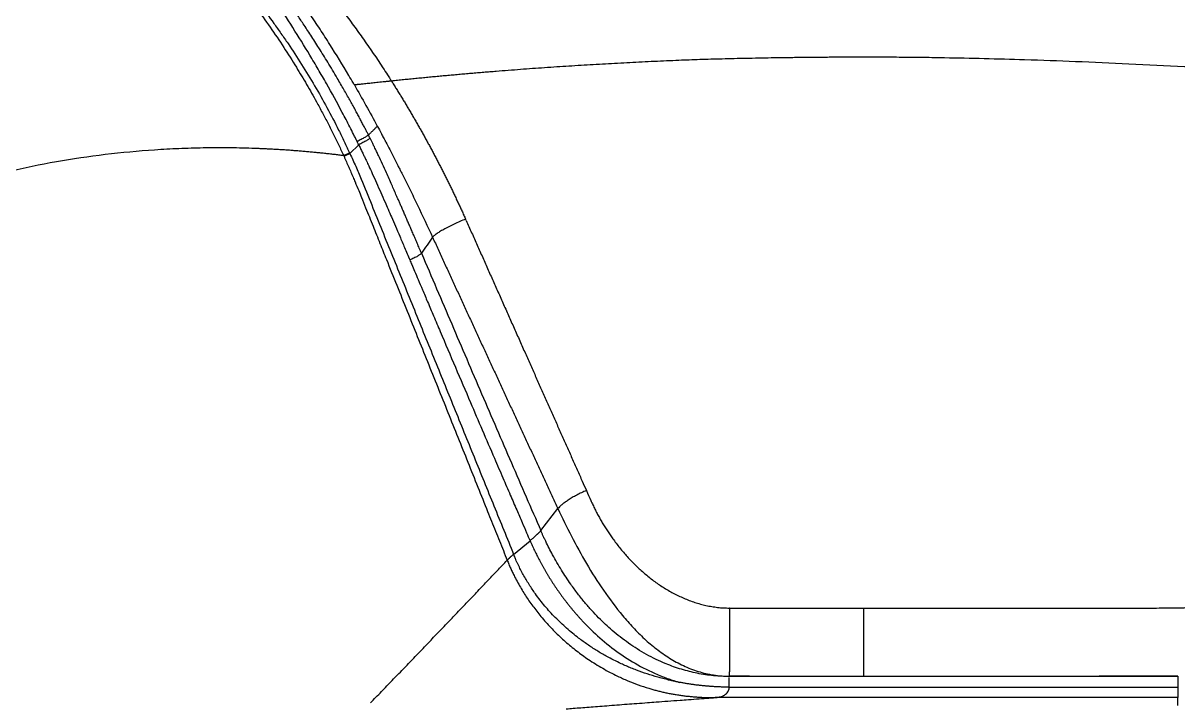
# Model space of a CAD drawing. Header units: inches. Extents: x -1 to 81, y -22 to 129.
# Drawn here: x 27.15 to 45.27, y 55.61 to 66.27 of the extents above; entities that cross this region are included whole.
import ezdxf

# ---------------------------------------------------------------- set-up
doc = ezdxf.new("R2010")
doc.units = ezdxf.units.IN
doc.header["$MEASUREMENT"] = 0
doc.layers.add('1', color=4, linetype='Continuous')

# ---------------------------------------------------------------- blocks, each defined once
blk = doc.blocks.new('2026 PACE')
at = {"layer": '1', "color": 3, "linetype": 'Continuous', "lineweight": 25}
for p, q in [((32.774, 64.227), (32.912, 64.366)), ((35.771, 58.313), (36.039, 58.658)), ((35.343, 57.94), (35.601, 58.154)), ((40.842, 57.094), (40.839, 57.094)), ((38.728, 56.023), (38.615, 56.029)), ((38.728, 56.028), (38.73, 56.028)), ((38.728, 56.028), (38.728, 56.023)), ((38.728, 56.023), (38.728, 56.019)), ((40.839, 56.024), (40.842, 56.024)), ((45.768, 55.693), (40.839, 55.693)), ((45.768, 55.571), (45.768, 55.693))]:
    blk.add_line(p, q, dxfattribs=at)
at = {"layer": '1', "color": 3, "linetype": 'Continuous', "lineweight": 25, "flags": 128}
for points in [[(34.599, 63.178), (34.594, 63.189), (34.59, 63.199)], [(38.73, 57.098), (38.729, 57.098), (38.728, 57.098)], [(40.839, 55.693), (39.528, 55.693), (38.728, 55.693), (38.507, 55.693)]]:
    blk.add_lwpolyline(points, dxfattribs=at)
at = {"layer": '1', "color": 3, "linetype": 'Continuous', "lineweight": 25}
for points, knots in [([(33.065, 64.519), (33.058, 64.534), (33.041, 64.566), (33.016, 64.615), (32.988, 64.668), (32.958, 64.726), (32.926, 64.787), (32.891, 64.852), (32.854, 64.921), (32.814, 64.994), (32.772, 65.07), (32.727, 65.15), (32.679, 65.234), (32.628, 65.321), (32.545, 65.464), (32.432, 65.653), (32.292, 65.878), (32.163, 66.079), (32.048, 66.255), (31.943, 66.412), (31.846, 66.554), (31.752, 66.689), (31.661, 66.817), (31.574, 66.939), (31.489, 67.054), (31.408, 67.163), (31.33, 67.266), (31.255, 67.362), (31.183, 67.452), (31.114, 67.536), (31.048, 67.615), (30.986, 67.688), (30.875, 67.815), (30.723, 67.982), (30.536, 68.176), (30.375, 68.335), (30.236, 68.467), (30.117, 68.576), (30.009, 68.673), (29.912, 68.758), (29.838, 68.822), (29.782, 68.87), (29.743, 68.903), (29.706, 68.934), (29.673, 68.962), (29.642, 68.987), (29.615, 69.01), (29.591, 69.029), (29.532, 69.077), (29.441, 69.151), (29.329, 69.238), (29.232, 69.31), (29.149, 69.372), (29.066, 69.433), (28.982, 69.493), (28.898, 69.551), (28.842, 69.59), (28.814, 69.609)], [0, 0, 0, 0, 0.006272, 0.013099, 0.020482, 0.028422, 0.036917, 0.045969, 0.055578, 0.065743, 0.076465, 0.087743, 0.099578, 0.111971, 0.12492, 0.160605, 0.193339, 0.22312, 0.249945, 0.27256, 0.294446, 0.3156, 0.336022, 0.355714, 0.374674, 0.392902, 0.410399, 0.427166, 0.443202, 0.458508, 0.473084, 0.486928, 0.500043, 0.546017, 0.587563, 0.624669, 0.654301, 0.681657, 0.70673, 0.729515, 0.750007, 0.760442, 0.77012, 0.779046, 0.787222, 0.794651, 0.801336, 0.80728, 0.812485, 0.844654, 0.874999, 0.895502, 0.916126, 0.936879, 0.95777, 0.978808, 1, 1, 1, 1]), ([(32.888, 64.416), (32.878, 64.435), (32.869, 64.455), (32.85, 64.493), (32.84, 64.512), (32.812, 64.57), (32.792, 64.608), (32.734, 64.722), (32.694, 64.798), (32.573, 65.026), (32.491, 65.177), (32.384, 65.364), (32.363, 65.401), (32.32, 65.476), (32.298, 65.514), (32.233, 65.625), (32.189, 65.699), (32.057, 65.919), (31.968, 66.062), (31.789, 66.345), (31.698, 66.484), (31.517, 66.756), (31.426, 66.89), (31.289, 67.087), (31.243, 67.151), (31.151, 67.278), (31.105, 67.34), (30.966, 67.522), (30.873, 67.637), (30.688, 67.855), (30.595, 67.959), (30.409, 68.155), (30.316, 68.249), (30.175, 68.381), (30.128, 68.424), (30.058, 68.487), (30.034, 68.507), (29.999, 68.538), (29.987, 68.548), (29.963, 68.568), (29.952, 68.577), (29.928, 68.597), (29.916, 68.607), (29.893, 68.626), (29.881, 68.635), (29.846, 68.664), (29.822, 68.682), (29.775, 68.718), (29.752, 68.736), (29.716, 68.762), (29.704, 68.771), (29.681, 68.788), (29.669, 68.796), (29.646, 68.813), (29.634, 68.821), (29.611, 68.837), (29.6, 68.845), (29.565, 68.869), (29.542, 68.885), (29.474, 68.932), (29.43, 68.962), (29.297, 69.053), (29.21, 69.112), (29.04, 69.228), (28.956, 69.284), (28.789, 69.396), (28.707, 69.451), (28.624, 69.506)], [0, 0, 0, 0, 0.007812, 0.007812, 0.015625, 0.015625, 0.03125, 0.03125, 0.0625, 0.0625, 0.125, 0.125, 0.140625, 0.140625, 0.15625, 0.15625, 0.1875, 0.1875, 0.25, 0.25, 0.3125, 0.3125, 0.375, 0.375, 0.40625, 0.40625, 0.4375, 0.4375, 0.5, 0.5, 0.5625, 0.5625, 0.625, 0.625, 0.65625, 0.65625, 0.671875, 0.671875, 0.679687, 0.679687, 0.6875, 0.6875, 0.695312, 0.695312, 0.703125, 0.703125, 0.71875, 0.71875, 0.734375, 0.734375, 0.742187, 0.742187, 0.75, 0.75, 0.757812, 0.757812, 0.765625, 0.765625, 0.78125, 0.78125, 0.8125, 0.8125, 0.875, 0.875, 0.9375, 0.9375, 1, 1, 1, 1]), ([(32.844, 65.304), (32.839, 65.313), (32.81, 65.363), (32.684, 65.578), (32.536, 65.821), (32.383, 66.061), (32.28, 66.219), (32.097, 66.493), (31.829, 66.874), (31.498, 67.313), (31.162, 67.73), (30.823, 68.123), (30.569, 68.396), (30.401, 68.568), (30.332, 68.638), (30.277, 68.693), (30.221, 68.747), (30.07, 68.892), (29.828, 69.112), (29.581, 69.314), (29.443, 69.417), (29.404, 69.445)], [0.0371771, 0.0371771, 0.0371771, 0.0371771, 0.0405378, 0.0561628, 0.1186628, 0.1342878, 0.1499128, 0.1811628, 0.2436628, 0.3061628, 0.3686628, 0.4311628, 0.4936628, 0.5092878, 0.5249128, 0.5327253, 0.5405378, 0.5561628, 0.6186628, 0.6811628, 0.7064858, 0.7064858, 0.7064858, 0.7064858]), ([(29.979, 69.319), (30.008, 69.294), (30.135, 69.182), (30.363, 68.972), (30.597, 68.747), (30.745, 68.604), (30.799, 68.552), (30.854, 68.499), (30.922, 68.432), (31.088, 68.268), (31.339, 68.013), (31.676, 67.652), (32.013, 67.271), (32.346, 66.871), (32.618, 66.524), (32.805, 66.274), (32.91, 66.13), (33.066, 65.911), (33.218, 65.688), (33.354, 65.48), (33.398, 65.41), (33.419, 65.378), (33.427, 65.365)], [0.0440589, 0.0440589, 0.0440589, 0.0440589, 0.0625, 0.125, 0.1875, 0.203125, 0.2109375, 0.21875, 0.234375, 0.25, 0.3125, 0.375, 0.4375, 0.5, 0.5625, 0.59375, 0.609375, 0.625, 0.6875, 0.703125, 0.7109375, 0.7162188, 0.7162188, 0.7162188, 0.7162188]), ([(29.327, 68.58), (29.331, 68.577), (29.345, 68.567), (29.375, 68.544), (29.422, 68.508), (29.471, 68.47), (29.526, 68.425), (29.604, 68.362), (29.717, 68.266), (29.855, 68.142), (29.999, 68.008), (30.133, 67.878), (30.255, 67.755), (30.363, 67.644), (30.469, 67.531), (30.573, 67.416), (30.675, 67.301), (30.775, 67.184), (30.873, 67.068), (30.968, 66.951), (31.11, 66.772), (31.297, 66.528), (31.522, 66.214), (31.734, 65.899), (31.897, 65.643), (32.015, 65.448), (32.095, 65.313), (32.173, 65.177), (32.24, 65.057), (32.296, 64.954), (32.342, 64.869), (32.388, 64.783), (32.432, 64.698), (32.475, 64.613), (32.517, 64.529), (32.559, 64.445), (32.599, 64.361), (32.639, 64.278), (32.665, 64.222), (32.677, 64.195)], [0, 0, 0, 0, 0.003861, 0.014312, 0.031362, 0.051073, 0.062636, 0.085137, 0.125172, 0.166693, 0.208248, 0.249832, 0.279835, 0.309274, 0.338142, 0.366434, 0.394147, 0.421276, 0.447819, 0.473777, 0.499144, 0.564653, 0.62821, 0.689786, 0.749369, 0.774365, 0.799341, 0.824296, 0.849232, 0.864797, 0.880252, 0.895597, 0.910833, 0.92596, 0.940981, 0.955894, 0.970701, 0.985403, 1, 1, 1, 1]), ([(29.435, 68.626), (29.442, 68.62), (29.448, 68.613), (29.46, 68.6), (29.467, 68.594), (29.486, 68.574), (29.499, 68.561), (29.538, 68.521), (29.566, 68.493), (29.601, 68.458), (29.609, 68.451), (29.619, 68.441), (29.623, 68.437), (29.63, 68.43), (29.634, 68.426), (29.641, 68.419), (29.645, 68.416), (29.652, 68.409), (29.656, 68.405), (29.664, 68.398), (29.668, 68.394), (29.675, 68.386), (29.679, 68.383), (29.69, 68.372), (29.698, 68.364), (29.713, 68.349), (29.721, 68.342), (29.744, 68.319), (29.76, 68.304), (29.808, 68.257), (29.841, 68.226), (29.908, 68.161), (29.942, 68.127), (30.046, 68.026), (30.118, 67.955), (30.264, 67.807), (30.34, 67.731), (30.454, 67.611), (30.493, 67.57), (30.571, 67.487), (30.61, 67.445), (30.728, 67.317), (30.806, 67.23), (30.963, 67.05), (31.041, 66.959), (31.275, 66.676), (31.429, 66.479), (31.618, 66.219), (31.655, 66.166), (31.73, 66.06), (31.767, 66.007), (31.876, 65.846), (31.947, 65.737), (32.156, 65.406), (32.289, 65.18), (32.477, 64.832), (32.538, 64.715), (32.627, 64.536), (32.657, 64.477), (32.7, 64.387), (32.714, 64.357), (32.735, 64.312), (32.742, 64.297), (32.756, 64.267), (32.763, 64.252), (32.77, 64.237)], [0, 0, 0, 0, 0.007813, 0.007813, 0.015625, 0.015625, 0.03125, 0.03125, 0.0625, 0.0625, 0.070313, 0.070313, 0.074219, 0.074219, 0.078125, 0.078125, 0.082031, 0.082031, 0.085938, 0.085938, 0.089844, 0.089844, 0.09375, 0.09375, 0.101563, 0.101563, 0.109375, 0.109375, 0.125, 0.125, 0.15625, 0.15625, 0.1875, 0.1875, 0.25, 0.25, 0.3125, 0.3125, 0.34375, 0.34375, 0.375, 0.375, 0.4375, 0.4375, 0.5, 0.5, 0.625, 0.625, 0.65625, 0.65625, 0.6875, 0.6875, 0.75, 0.75, 0.875, 0.875, 0.9375, 0.9375, 0.96875, 0.96875, 0.984375, 0.984375, 0.992188, 0.992188, 1, 1, 1, 1]), ([(40.842, 65.74), (40.807, 65.74), (40.738, 65.74), (40.634, 65.739), (40.531, 65.739), (40.427, 65.739), (40.323, 65.738), (40.219, 65.737), (40.115, 65.737), (40.011, 65.736), (39.907, 65.735), (39.803, 65.733), (39.699, 65.732), (39.595, 65.731), (39.491, 65.729), (39.289, 65.726), (38.997, 65.72), (38.623, 65.712), (38.272, 65.702), (37.981, 65.691), (37.744, 65.681), (37.551, 65.672), (37.359, 65.663), (37.167, 65.654), (36.976, 65.643), (36.784, 65.633), (36.593, 65.622), (36.402, 65.61), (36.211, 65.599), (36.02, 65.586), (35.83, 65.573), (35.64, 65.56), (35.45, 65.546), (35.26, 65.531), (35.134, 65.521), (35.071, 65.516)], [0, 0, 0, 0, 0.017793, 0.035594, 0.053405, 0.071226, 0.089056, 0.106895, 0.124745, 0.142606, 0.160477, 0.178359, 0.196252, 0.214157, 0.232073, 0.250001, 0.318261, 0.382677, 0.443256, 0.5, 0.533301, 0.566602, 0.599904, 0.633209, 0.666517, 0.699828, 0.733145, 0.766467, 0.799797, 0.833135, 0.866483, 0.899843, 0.933215, 0.9666, 1, 1, 1, 1]), ([(46.634, 65.544), (46.59, 65.547), (46.503, 65.552), (46.373, 65.56), (46.245, 65.567), (46.119, 65.574), (45.995, 65.581), (45.622, 65.602), (45.011, 65.633), (44.175, 65.67), (43.417, 65.697), (42.732, 65.716), (42.206, 65.727), (41.788, 65.734), (41.525, 65.737), (41.315, 65.738), (41.156, 65.739), (40.999, 65.74), (40.894, 65.74), (40.842, 65.74)], [0, 0, 0, 0, 0.022887, 0.045455, 0.067707, 0.089641, 0.111258, 0.132558, 0.284321, 0.428982, 0.566607, 0.676415, 0.78323, 0.837674, 0.891567, 0.918855, 0.946023, 0.973071, 1, 1, 1, 1]), ([(35.071, 65.516), (35.038, 65.514), (34.972, 65.509), (34.874, 65.5), (34.775, 65.492), (34.678, 65.484), (34.58, 65.476), (34.482, 65.467), (34.385, 65.458), (34.288, 65.45), (34.192, 65.441), (34.095, 65.432), (33.999, 65.423), (33.903, 65.413), (33.807, 65.404), (33.712, 65.395), (33.617, 65.385), (33.522, 65.375), (33.458, 65.369), (33.427, 65.365)], [0, 0, 0, 0, 0.059505, 0.118924, 0.178258, 0.237506, 0.296669, 0.355747, 0.414739, 0.473647, 0.532469, 0.591207, 0.649859, 0.708427, 0.766911, 0.82531, 0.883624, 0.941854, 1, 1, 1, 1]), ([(33.427, 65.365), (33.423, 65.365), (33.415, 65.364), (33.403, 65.363), (33.39, 65.362), (33.377, 65.36), (33.363, 65.359), (33.349, 65.357), (33.326, 65.355), (33.29, 65.351), (33.243, 65.346), (33.195, 65.341), (33.151, 65.336), (33.107, 65.332), (33.064, 65.327), (33.022, 65.323), (32.984, 65.319), (32.95, 65.315), (32.926, 65.313), (32.907, 65.311), (32.895, 65.31), (32.883, 65.308), (32.873, 65.307), (32.864, 65.306), (32.857, 65.306), (32.851, 65.305), (32.847, 65.305), (32.845, 65.304), (32.844, 65.304)], [0, 0, 0, 0, 0.016085, 0.032769, 0.050048, 0.06792, 0.08638, 0.105421, 0.125038, 0.180058, 0.250023, 0.312613, 0.375011, 0.436444, 0.500007, 0.568866, 0.633385, 0.693712, 0.749974, 0.781176, 0.811497, 0.840942, 0.869522, 0.89726, 0.924174, 0.950263, 0.975533, 1, 1, 1, 1]), ([(33.427, 65.365), (33.439, 65.346), (33.464, 65.306), (33.501, 65.247), (33.538, 65.187), (33.575, 65.127), (33.612, 65.067), (33.648, 65.007), (33.684, 64.947), (33.719, 64.887), (33.755, 64.826), (33.79, 64.766), (33.825, 64.705), (33.86, 64.644), (33.894, 64.583), (33.929, 64.521), (33.963, 64.46), (33.996, 64.398), (34.03, 64.337), (34.063, 64.275), (34.096, 64.213), (34.129, 64.15), (34.161, 64.088), (34.194, 64.025), (34.226, 63.963), (34.257, 63.9), (34.289, 63.837), (34.32, 63.774), (34.351, 63.711), (34.382, 63.647), (34.412, 63.584), (34.442, 63.52), (34.472, 63.456), (34.502, 63.392), (34.532, 63.328), (34.561, 63.263), (34.58, 63.22), (34.59, 63.199)], [0, 0, 0, 0, 0.028436, 0.056871, 0.085306, 0.113742, 0.14218, 0.17062, 0.199063, 0.22751, 0.255962, 0.28442, 0.312884, 0.341356, 0.369835, 0.398323, 0.426821, 0.455329, 0.483848, 0.512379, 0.540923, 0.56948, 0.598052, 0.626639, 0.655241, 0.683861, 0.712497, 0.741152, 0.769827, 0.798521, 0.827235, 0.855972, 0.88473, 0.913511, 0.942316, 0.971145, 1, 1, 1, 1]), ([(33.065, 64.519), (33.063, 64.516), (33.057, 64.511), (33.037, 64.498), (33.023, 64.49), (32.991, 64.471), (32.972, 64.46), (32.931, 64.439), (32.91, 64.427), (32.888, 64.416)], [0, 0, 0, 0, 0.25, 0.25, 0.5, 0.5, 0.75, 0.75, 1, 1, 1, 1]), ([(33.065, 64.519), (33.077, 64.531), (33.101, 64.555), (33.137, 64.59), (33.171, 64.624), (33.193, 64.647), (33.204, 64.658)], [0, 0, 0, 0, 0.259354, 0.512492, 0.759385, 1, 1, 1, 1]), ([(33.204, 64.658), (33.226, 64.618), (33.258, 64.558), (33.296, 64.487), (33.315, 64.451), (33.325, 64.431), (33.332, 64.418), (33.357, 64.371), (33.4, 64.289), (33.463, 64.167), (33.516, 64.064), (33.552, 63.991), (33.573, 63.949), (33.626, 63.846), (33.714, 63.668), (33.876, 63.334), (33.994, 63.082), (34.071, 62.915)], [0.7817512, 0.7817512, 0.7817512, 0.7817512, 0.796875, 0.8046875, 0.8085938, 0.8105469, 0.8125, 0.8134766, 0.828125, 0.84375, 0.859375, 0.8671875, 0.8710938, 0.875, 0.90625, 0.9375, 1, 1, 1, 1]), ([(33.09, 64.469), (33.088, 64.466), (33.082, 64.461), (33.062, 64.448), (33.048, 64.439), (33.016, 64.42), (32.997, 64.41), (32.956, 64.388), (32.934, 64.377), (32.912, 64.366)], [0, 0, 0, 0, 0.25, 0.25, 0.5, 0.5, 0.75, 0.75, 1, 1, 1, 1]), ([(32.912, 64.366), (32.922, 64.346), (32.941, 64.307), (32.968, 64.249), (32.994, 64.194), (33.016, 64.148), (33.041, 64.096), (33.076, 64.021), (33.129, 63.907), (33.192, 63.767), (33.259, 63.617), (33.319, 63.48), (33.375, 63.352), (33.429, 63.227), (33.491, 63.084), (33.559, 62.924), (33.635, 62.747), (33.687, 62.624), (33.714, 62.559)], [0, 0, 0, 0, 0.03331, 0.065442, 0.096393, 0.126163, 0.14221, 0.183891, 0.251198, 0.332895, 0.415953, 0.500377, 0.559762, 0.628701, 0.707194, 0.795242, 0.892844, 1, 1, 1, 1]), ([(33.897, 62.664), (33.886, 62.69), (33.864, 62.742), (33.831, 62.819), (33.799, 62.893), (33.768, 62.965), (33.738, 63.035), (33.709, 63.103), (33.68, 63.169), (33.653, 63.232), (33.626, 63.293), (33.601, 63.352), (33.576, 63.409), (33.552, 63.463), (33.529, 63.515), (33.489, 63.606), (33.429, 63.743), (33.355, 63.909), (33.285, 64.063), (33.234, 64.174), (33.191, 64.264), (33.161, 64.326), (33.127, 64.396), (33.104, 64.441), (33.09, 64.469)], [0, 0, 0, 0, 0.043588, 0.085941, 0.127059, 0.166943, 0.205592, 0.243007, 0.279189, 0.314137, 0.347852, 0.380334, 0.411583, 0.441599, 0.470383, 0.497935, 0.59252, 0.697426, 0.77281, 0.8482, 0.882505, 0.923634, 0.953026, 1, 1, 1, 1]), ([(32.677, 64.195), (32.652, 64.198), (32.602, 64.204), (32.527, 64.213), (32.451, 64.222), (32.376, 64.23), (32.3, 64.238), (32.225, 64.245), (32.149, 64.252), (32.073, 64.259), (31.997, 64.266), (31.921, 64.272), (31.845, 64.277), (31.769, 64.283), (31.692, 64.288), (31.616, 64.292), (31.54, 64.296), (31.463, 64.3), (31.386, 64.304), (31.31, 64.307), (31.132, 64.313), (30.853, 64.319), (30.472, 64.317), (30.091, 64.306), (29.579, 64.278), (28.937, 64.218), (28.169, 64.105), (27.41, 63.95), (26.57, 63.73), (25.656, 63.423), (24.682, 63.006), (23.742, 62.507), (22.843, 61.929), (21.991, 61.272), (21.198, 60.544), (20.471, 59.751), (19.815, 58.898), (19.239, 57.998), (18.742, 57.059), (18.326, 56.086), (18.02, 55.173), (17.8, 54.333), (17.646, 53.575), (17.533, 52.808), (17.474, 52.167), (17.447, 51.656), (17.436, 51.276), (17.434, 50.895), (17.441, 50.594), (17.449, 50.37), (17.456, 50.224), (17.464, 50.079), (17.474, 49.934), (17.484, 49.79), (17.497, 49.646), (17.51, 49.502), (17.525, 49.359), (17.541, 49.216), (17.553, 49.121), (17.558, 49.073)], [0, 0, 0, 0, 0.003179, 0.006358, 0.009537, 0.012716, 0.015896, 0.019075, 0.022256, 0.025437, 0.028618, 0.031801, 0.034984, 0.038168, 0.041353, 0.044539, 0.047726, 0.050915, 0.054104, 0.057296, 0.060489, 0.07625, 0.091975, 0.107674, 0.123358, 0.155221, 0.186736, 0.217986, 0.249055, 0.291341, 0.333139, 0.374682, 0.41667, 0.45843, 0.500252, 0.542059, 0.58381, 0.625777, 0.667268, 0.70902, 0.751288, 0.78232, 0.813535, 0.845006, 0.876821, 0.892465, 0.908136, 0.923843, 0.939596, 0.945663, 0.951722, 0.957774, 0.96382, 0.96986, 0.975895, 0.981926, 0.987954, 0.993978, 1, 1, 1, 1]), ([(32.682, 64.185), (32.694, 64.156), (32.719, 64.1), (32.755, 64.017), (32.79, 63.937), (32.823, 63.859), (32.864, 63.763), (32.908, 63.657), (32.963, 63.522), (33.038, 63.335), (33.135, 63.095), (33.243, 62.825), (33.422, 62.38), (33.671, 61.76), (33.993, 60.959), (34.311, 60.169), (34.574, 59.515), (34.781, 58.998), (34.905, 58.689), (34.997, 58.459), (35.059, 58.306), (35.121, 58.152), (35.182, 58), (35.223, 57.898), (35.243, 57.848)], [0, 0, 0, 0, 0.013302, 0.026208, 0.038715, 0.050825, 0.062536, 0.083377, 0.09993, 0.125059, 0.169415, 0.211096, 0.25009, 0.376123, 0.499969, 0.626007, 0.749915, 0.812891, 0.874941, 0.899963, 0.92498, 0.949993, 0.974999, 1, 1, 1, 1]), ([(32.774, 64.227), (32.774, 64.227), (32.774, 64.227), (32.774, 64.227), (32.773, 64.231), (32.771, 64.234), (32.77, 64.237)], [-0.00000006, -0.00000006, -0.00000006, -0.00000006, 0, 0, 0, 0.0002652703, 0.0002652703, 0.0002652703, 0.0002652703]), ([(32.774, 64.227), (32.805, 64.162), (32.836, 64.095), (32.895, 63.962), (32.924, 63.895), (33.008, 63.693), (33.062, 63.558), (33.17, 63.29), (33.224, 63.155), (33.333, 62.888), (33.388, 62.754), (33.551, 62.354), (33.658, 62.089), (33.873, 61.559), (33.98, 61.295), (34.141, 60.9), (34.194, 60.769), (34.3, 60.507), (34.353, 60.377), (34.512, 59.986), (34.617, 59.727), (34.827, 59.211), (34.931, 58.955), (35.138, 58.445), (35.241, 58.192), (35.343, 57.94)], [0, 0, 0, 0, 0.03125, 0.03125, 0.0625, 0.0625, 0.125, 0.125, 0.1875, 0.1875, 0.25, 0.25, 0.375, 0.375, 0.5, 0.5, 0.5625, 0.5625, 0.625, 0.625, 0.75, 0.75, 0.875, 0.875, 1, 1, 1, 1]), ([(34.599, 63.178), (34.613, 63.146), (34.642, 63.082), (34.685, 62.985), (34.728, 62.888), (34.771, 62.791), (34.815, 62.694), (34.858, 62.597), (34.901, 62.499), (34.945, 62.401), (34.989, 62.303), (35.032, 62.205), (35.076, 62.107), (35.12, 62.009), (35.164, 61.91), (35.208, 61.811), (35.252, 61.712), (35.296, 61.613), (35.34, 61.514), (35.384, 61.415), (35.429, 61.315), (35.473, 61.215), (35.53, 61.086), (35.601, 60.928), (35.684, 60.741), (35.767, 60.555), (35.85, 60.369), (35.932, 60.184), (36.014, 59.999), (36.096, 59.815), (36.178, 59.632), (36.259, 59.45), (36.34, 59.268), (36.394, 59.147), (36.421, 59.086)], [0, 0, 0, 0, 0.023257, 0.046569, 0.069935, 0.093355, 0.11683, 0.14036, 0.163944, 0.187584, 0.211279, 0.235029, 0.258835, 0.282697, 0.306614, 0.330588, 0.354619, 0.378706, 0.40285, 0.427051, 0.45131, 0.475626, 0.5, 0.545833, 0.591586, 0.637261, 0.68286, 0.728384, 0.773833, 0.819209, 0.864513, 0.909745, 0.954907, 1, 1, 1, 1]), ([(34.071, 62.915), (34.086, 62.883), (34.115, 62.82), (34.158, 62.726), (34.201, 62.632), (34.244, 62.538), (34.287, 62.444), (34.331, 62.351), (34.374, 62.257), (34.417, 62.163), (34.46, 62.069), (34.503, 61.976), (34.546, 61.882), (34.589, 61.789), (34.632, 61.695), (34.675, 61.602), (34.718, 61.509), (34.761, 61.415), (34.804, 61.322), (34.847, 61.229), (34.89, 61.136), (34.933, 61.043), (34.976, 60.95), (35.019, 60.858), (35.062, 60.765), (35.105, 60.672), (35.147, 60.58), (35.19, 60.487), (35.233, 60.395), (35.276, 60.303), (35.318, 60.21), (35.361, 60.118), (35.404, 60.026), (35.446, 59.934), (35.489, 59.843), (35.531, 59.751), (35.574, 59.659), (35.616, 59.568), (35.659, 59.476), (35.701, 59.385), (35.744, 59.294), (35.786, 59.203), (35.828, 59.112), (35.87, 59.021), (35.913, 58.93), (35.955, 58.839), (35.997, 58.748), (36.025, 58.688), (36.039, 58.658)], [0, 0, 0, 0, 0.0217391, 0.0434782, 0.0652173, 0.0869564, 0.1086955, 0.1304346, 0.1521737, 0.1739128, 0.195652, 0.2173911, 0.2391303, 0.2608694, 0.2826086, 0.3043478, 0.326087, 0.3478262, 0.3695654, 0.3913046, 0.4130438, 0.434783, 0.4565222, 0.4782614, 0.5000005, 0.5217397, 0.5434788, 0.5652179, 0.586957, 0.608696, 0.6304351, 0.6521742, 0.6739132, 0.6956523, 0.7173914, 0.7391305, 0.7608696, 0.7826087, 0.8043478, 0.8260869, 0.847826, 0.8695651, 0.8913043, 0.9130434, 0.9347826, 0.9565217, 0.9782609, 1, 1, 1, 1]), ([(33.897, 62.664), (33.894, 62.659), (33.887, 62.652), (33.866, 62.636), (33.852, 62.627), (33.819, 62.608), (33.8, 62.598), (33.758, 62.578), (33.736, 62.568), (33.714, 62.559)], [0, 0, 0, 0, 0.25, 0.25, 0.5, 0.5, 0.75, 0.75, 1, 1, 1, 1]), ([(33.714, 62.559), (33.725, 62.535), (33.75, 62.476), (33.793, 62.373), (33.849, 62.242), (33.917, 62.081), (33.998, 61.891), (34.091, 61.672), (34.236, 61.329), (34.43, 60.876), (34.649, 60.362), (34.853, 59.887), (35.022, 59.492), (35.169, 59.152), (35.286, 58.882), (35.387, 58.649), (35.472, 58.452), (35.542, 58.291), (35.583, 58.196), (35.601, 58.154)], [0, 0, 0, 0, 0.016211, 0.038932, 0.068162, 0.1039, 0.146147, 0.194902, 0.250163, 0.375767, 0.50011, 0.598209, 0.70002, 0.770639, 0.833008, 0.887127, 0.932999, 0.970623, 1, 1, 1, 1]), ([(33.897, 62.664), (34.056, 62.292), (34.214, 61.923), (34.529, 61.187), (34.685, 60.822), (34.998, 60.096), (35.153, 59.735), (35.463, 59.019), (35.617, 58.664), (35.771, 58.313)], [0, 0, 0, 0, 0.25, 0.25, 0.5, 0.5, 0.75, 0.75, 1, 1, 1, 1]), ([(36.555, 58.784), (36.56, 58.773), (36.571, 58.75), (36.587, 58.716), (36.603, 58.682), (36.619, 58.649), (36.636, 58.615), (36.653, 58.582), (36.671, 58.549), (36.689, 58.516), (36.707, 58.484), (36.726, 58.452), (36.745, 58.42), (36.765, 58.388), (36.784, 58.356), (36.805, 58.324), (36.825, 58.293), (36.846, 58.262), (36.867, 58.231), (36.889, 58.201), (36.939, 58.131), (37.021, 58.024), (37.14, 57.887), (37.265, 57.76), (37.398, 57.639), (37.538, 57.526), (37.689, 57.422), (37.846, 57.33), (37.985, 57.263), (38.099, 57.217), (38.186, 57.186), (38.274, 57.16), (38.348, 57.141), (38.408, 57.129), (38.454, 57.121), (38.5, 57.114), (38.545, 57.108), (38.591, 57.103), (38.637, 57.1), (38.682, 57.098), (38.713, 57.098), (38.728, 57.098)], [0, 0, 0, 0, 0.01327, 0.02652, 0.03975, 0.052962, 0.066158, 0.079338, 0.092506, 0.105662, 0.118808, 0.131945, 0.145075, 0.1582, 0.171322, 0.184441, 0.197559, 0.210678, 0.2238, 0.236926, 0.250058, 0.31438, 0.377341, 0.439152, 0.50004, 0.563426, 0.625044, 0.688487, 0.749995, 0.781929, 0.813352, 0.844345, 0.874992, 0.89088, 0.906668, 0.922367, 0.937991, 0.953553, 0.969067, 0.984544, 1, 1, 1, 1]), ([(36.039, 58.658), (36.106, 58.514), (36.248, 58.224), (36.483, 57.793), (36.748, 57.373), (36.996, 57.04), (37.216, 56.79), (37.393, 56.614), (37.583, 56.453), (37.787, 56.31), (38.005, 56.19), (38.237, 56.098), (38.479, 56.041), (38.645, 56.028), (38.728, 56.028)], [0, 0, 0, 0, 0.125, 0.25, 0.375, 0.5, 0.5625, 0.625, 0.6875, 0.75, 0.8125, 0.875, 0.9375, 1, 1, 1, 1]), ([(45.768, 57.1), (45.778, 57.1), (45.796, 57.1), (45.824, 57.101), (45.853, 57.102), (45.881, 57.104), (45.908, 57.105), (45.936, 57.108), (45.964, 57.11), (45.992, 57.113), (46.02, 57.117), (46.047, 57.12), (46.075, 57.125), (46.102, 57.129), (46.13, 57.134), (46.157, 57.139), (46.185, 57.145), (46.212, 57.151), (46.239, 57.157), (46.266, 57.164), (46.293, 57.171), (46.32, 57.179), (46.347, 57.187), (46.414, 57.207), (46.52, 57.244), (46.66, 57.306), (46.797, 57.378), (46.928, 57.459), (47.052, 57.549), (47.168, 57.647), (47.278, 57.753), (47.358, 57.841), (47.413, 57.909), (47.447, 57.952), (47.479, 57.996), (47.51, 58.04), (47.54, 58.085), (47.569, 58.131), (47.596, 58.178), (47.622, 58.225), (47.648, 58.273), (47.671, 58.321), (47.686, 58.354), (47.694, 58.371)], [0, 0, 0, 0, 0.011491, 0.022955, 0.034392, 0.045807, 0.0572, 0.068575, 0.079933, 0.091278, 0.102612, 0.113936, 0.125254, 0.136568, 0.147881, 0.159194, 0.170511, 0.181833, 0.193163, 0.204504, 0.215858, 0.227227, 0.238614, 0.250021, 0.312242, 0.374388, 0.436844, 0.499991, 0.562194, 0.624368, 0.68685, 0.749975, 0.772708, 0.795395, 0.818051, 0.840691, 0.863331, 0.885985, 0.908669, 0.931398, 0.954186, 0.977049, 1, 1, 1, 1]), ([(35.771, 58.313), (35.77, 58.312), (35.768, 58.31), (35.766, 58.307), (35.763, 58.303), (35.76, 58.3), (35.756, 58.296), (35.753, 58.292), (35.749, 58.288), (35.745, 58.284), (35.741, 58.279), (35.736, 58.275), (35.731, 58.27), (35.726, 58.265), (35.721, 58.26), (35.715, 58.255), (35.71, 58.25), (35.703, 58.243), (35.693, 58.234), (35.682, 58.224), (35.67, 58.213), (35.657, 58.201), (35.643, 58.19), (35.63, 58.178), (35.616, 58.166), (35.606, 58.158), (35.601, 58.154)], [0, 0, 0, 0, 0.031452, 0.062832, 0.094151, 0.125418, 0.156642, 0.187834, 0.219002, 0.250157, 0.281309, 0.312467, 0.343641, 0.374841, 0.406077, 0.437358, 0.468695, 0.500097, 0.556953, 0.615327, 0.67527, 0.736827, 0.800042, 0.864952, 0.931594, 1, 1, 1, 1]), ([(38.615, 56.029), (38.57, 56.03), (38.439, 56.035), (38.225, 56.071), (37.975, 56.133), (37.76, 56.21), (37.578, 56.291), (37.428, 56.369), (37.284, 56.454), (37.147, 56.545), (37.016, 56.643), (36.895, 56.741), (36.783, 56.843), (36.675, 56.947), (36.567, 57.062), (36.457, 57.187), (36.347, 57.325), (36.224, 57.493), (36.09, 57.695), (35.98, 57.886), (35.9, 58.038), (35.857, 58.124), (35.825, 58.191), (35.805, 58.236), (35.788, 58.272), (35.778, 58.295), (35.774, 58.305), (35.772, 58.309), (35.771, 58.311), (35.771, 58.312), (35.771, 58.312), (35.771, 58.312), (35.771, 58.313)], [0, 0, 0, 0, 0.034166, 0.098441, 0.163152, 0.22868, 0.272511, 0.315726, 0.358523, 0.401043, 0.443421, 0.485748, 0.522797, 0.562017, 0.60352, 0.647401, 0.693804, 0.742908, 0.813155, 0.887152, 0.918837, 0.95081, 0.964389, 0.97814, 0.990378, 0.995758, 0.998132, 0.999177, 0.999637, 0.99984, 0.99993, 1, 1, 1, 1]), ([(35.601, 58.154), (35.607, 58.141), (35.619, 58.115), (35.636, 58.077), (35.654, 58.038), (35.672, 57.999), (35.691, 57.961), (35.71, 57.923), (35.729, 57.885), (35.749, 57.847), (35.769, 57.809), (35.79, 57.771), (35.811, 57.734), (35.832, 57.696), (35.853, 57.659), (35.875, 57.623), (35.898, 57.586), (35.92, 57.549), (35.944, 57.513), (35.967, 57.477), (35.991, 57.441), (36.015, 57.405), (36.04, 57.37), (36.065, 57.334), (36.09, 57.299), (36.115, 57.265), (36.142, 57.23), (36.168, 57.196), (36.195, 57.161), (36.222, 57.127), (36.249, 57.094), (36.277, 57.06), (36.305, 57.027), (36.334, 56.994), (36.363, 56.962), (36.392, 56.929), (36.498, 56.814), (36.693, 56.625), (36.997, 56.384), (37.33, 56.176), (37.585, 56.057), (37.742, 55.998), (37.793, 55.98), (37.843, 55.963), (37.894, 55.947), (37.929, 55.937), (37.946, 55.932)], [0, 0, 0, 0, 0.013176, 0.026353, 0.03953, 0.052706, 0.065883, 0.079059, 0.092235, 0.105411, 0.118587, 0.131763, 0.144938, 0.158114, 0.17129, 0.184466, 0.197642, 0.210818, 0.223995, 0.237171, 0.250348, 0.263524, 0.276701, 0.289878, 0.303055, 0.316232, 0.329409, 0.342585, 0.355762, 0.368939, 0.382115, 0.395291, 0.408468, 0.421644, 0.43482, 0.447997, 0.461174, 0.576422, 0.691654, 0.806876, 0.922084, 0.937667, 0.953251, 0.968834, 0.984418, 1, 1, 1, 1]), ([(33.097, 55.609), (33.126, 55.639), (33.183, 55.698), (33.268, 55.786), (33.354, 55.875), (33.439, 55.963), (33.523, 56.05), (33.608, 56.138), (33.692, 56.226), (33.776, 56.313), (33.859, 56.4), (33.943, 56.487), (34.026, 56.573), (34.109, 56.66), (34.192, 56.746), (34.274, 56.832), (34.356, 56.918), (34.438, 57.003), (34.52, 57.089), (34.601, 57.174), (34.682, 57.259), (34.763, 57.344), (34.844, 57.428), (34.924, 57.512), (35.004, 57.597), (35.084, 57.68), (35.164, 57.764), (35.217, 57.82), (35.243, 57.848)], [0, 0, 0, 0, 0.03949, 0.078899, 0.118225, 0.157469, 0.196631, 0.235711, 0.274709, 0.313624, 0.352457, 0.391208, 0.429877, 0.468464, 0.506968, 0.545389, 0.583728, 0.621985, 0.660159, 0.69825, 0.736259, 0.774184, 0.812027, 0.849788, 0.887465, 0.92506, 0.962571, 1, 1, 1, 1]), ([(35.343, 57.94), (35.34, 57.938), (35.335, 57.934), (35.327, 57.927), (35.32, 57.921), (35.312, 57.914), (35.305, 57.908), (35.298, 57.902), (35.292, 57.895), (35.285, 57.889), (35.278, 57.883), (35.272, 57.877), (35.266, 57.871), (35.26, 57.865), (35.254, 57.859), (35.249, 57.853), (35.245, 57.849), (35.243, 57.848)], [0, 0, 0, 0, 0.076412, 0.151047, 0.224016, 0.295422, 0.365363, 0.433924, 0.501182, 0.567206, 0.632062, 0.695814, 0.758521, 0.820242, 0.881032, 0.940938, 1, 1, 1, 1]), ([(35.243, 57.848), (35.247, 57.837), (35.256, 57.816), (35.269, 57.784), (35.283, 57.751), (35.297, 57.719), (35.312, 57.687), (35.327, 57.654), (35.343, 57.622), (35.37, 57.568), (35.409, 57.495), (35.461, 57.404), (35.514, 57.317), (35.57, 57.233), (35.628, 57.15), (35.689, 57.067), (35.756, 56.983), (35.828, 56.898), (35.906, 56.813), (35.986, 56.73), (36.068, 56.65), (36.153, 56.573), (36.241, 56.498), (36.331, 56.426), (36.423, 56.357), (36.558, 56.263), (36.702, 56.173), (36.856, 56.088), (36.987, 56.022), (37.135, 55.956), (37.298, 55.892), (37.43, 55.848), (37.527, 55.82), (37.59, 55.803), (37.653, 55.787), (37.717, 55.772), (37.782, 55.759), (37.848, 55.747), (37.913, 55.736), (37.98, 55.726), (38.047, 55.717), (38.113, 55.711), (38.178, 55.705), (38.246, 55.7), (38.311, 55.697), (38.373, 55.694), (38.436, 55.693), (38.48, 55.693), (38.507, 55.693)], [0, 0, 0, 0, 0.0087239, 0.0175098, 0.026359, 0.0352727, 0.0442445, 0.0532676, 0.0623388, 0.0714577, 0.0982772, 0.1250206, 0.1496094, 0.1743571, 0.1993313, 0.2245569, 0.2499907, 0.2781343, 0.3060875, 0.3339097, 0.3616446, 0.3893209, 0.4169688, 0.4446095, 0.4722755, 0.5000024, 0.5625051, 0.5937717, 0.6250133, 0.6672194, 0.7088521, 0.7499705, 0.765312, 0.7807383, 0.7962444, 0.8118254, 0.8274839, 0.843225, 0.8590361, 0.8749625, 0.8909922, 0.9067101, 0.9222055, 0.9375226, 0.954644, 0.9687868, 0.9811221, 1, 1, 1, 1]), ([(37.946, 55.932), (37.935, 55.934), (37.913, 55.938), (37.879, 55.945), (37.845, 55.953), (37.81, 55.96), (37.756, 55.973), (37.688, 55.99), (37.576, 56.021), (37.438, 56.063), (37.3, 56.112), (37.19, 56.155), (37.109, 56.189), (37.018, 56.231), (36.914, 56.281), (36.785, 56.349), (36.647, 56.429), (36.502, 56.524), (36.343, 56.639), (36.173, 56.779), (36.025, 56.919), (35.913, 57.037), (35.833, 57.129), (35.757, 57.222), (35.674, 57.334), (35.585, 57.467), (35.509, 57.595), (35.453, 57.7), (35.42, 57.766), (35.395, 57.819), (35.379, 57.854), (35.362, 57.895), (35.351, 57.922), (35.343, 57.94)], [0, 0, 0, 0, 0.009649, 0.019477, 0.029484, 0.039662, 0.050005, 0.076377, 0.100006, 0.149328, 0.200003, 0.225687, 0.250687, 0.275012, 0.312125, 0.350027, 0.400406, 0.450383, 0.500034, 0.570965, 0.642839, 0.67878, 0.714518, 0.750131, 0.785704, 0.838982, 0.892871, 0.919631, 0.946454, 0.960044, 0.973234, 0.981386, 1, 1, 1, 1]), ([(38.73, 57.098), (38.766, 57.097), (38.837, 57.097), (38.944, 57.097), (39.051, 57.097), (39.157, 57.096), (39.264, 57.096), (39.37, 57.096), (39.476, 57.096), (39.582, 57.095), (39.687, 57.095), (39.793, 57.095), (39.898, 57.095), (40.003, 57.095), (40.108, 57.095), (40.213, 57.094), (40.318, 57.094), (40.423, 57.094), (40.527, 57.094), (40.631, 57.094), (40.735, 57.094), (40.804, 57.094), (40.839, 57.094)], [0, 0, 0, 0, 0.0508665, 0.101635, 0.1523066, 0.2028829, 0.2533652, 0.3037551, 0.3540541, 0.4042633, 0.4543836, 0.5044161, 0.5543615, 0.6042206, 0.6539934, 0.7036799, 0.75328, 0.802794, 0.8522222, 0.9015654, 0.9508244, 1, 1, 1, 1]), ([(40.842, 57.094), (40.893, 57.094), (40.996, 57.094), (41.15, 57.094), (41.304, 57.094), (41.458, 57.094), (41.612, 57.094), (41.766, 57.094), (41.92, 57.094), (42.123, 57.094), (42.377, 57.094), (42.684, 57.094), (42.995, 57.094), (43.274, 57.094), (43.518, 57.094), (43.726, 57.094), (43.93, 57.094), (44.13, 57.095), (44.326, 57.095), (44.519, 57.095), (44.708, 57.096), (44.894, 57.096), (45.076, 57.097), (45.254, 57.098), (45.429, 57.098), (45.6, 57.099), (45.712, 57.1), (45.768, 57.1)], [0, 0, 0, 0, 0.031227, 0.062454, 0.093683, 0.124912, 0.156142, 0.187372, 0.218604, 0.249836, 0.31101, 0.373108, 0.436129, 0.500072, 0.54289, 0.584977, 0.626334, 0.666961, 0.706859, 0.746029, 0.784473, 0.822194, 0.859193, 0.895471, 0.93103, 0.965873, 1, 1, 1, 1]), ([(40.842, 56.024), (40.842, 56.025), (40.842, 56.042), (40.842, 56.113), (40.842, 56.227), (40.842, 56.374), (40.842, 56.516), (40.842, 56.637), (40.842, 56.73), (40.842, 56.824), (40.842, 56.917), (40.842, 57.008), (40.842, 57.066), (40.842, 57.094)], [0, 0, 0, 0, 0.125, 0.25, 0.375, 0.5, 0.625, 0.6875, 0.75, 0.8125, 0.875, 0.9375, 1, 1, 1, 1]), ([(45.768, 56.024), (44.595, 56.023), (43.421, 56.022), (41.075, 56.022), (39.901, 56.022), (38.728, 56.023)], [0, 0, 0, 0, 0.5, 0.5, 1, 1, 1, 1]), ([(38.728, 55.857), (38.728, 55.86), (38.728, 55.866), (38.728, 55.874), (38.728, 55.882), (38.728, 55.89), (38.728, 55.898), (38.728, 55.905), (38.728, 55.912), (38.728, 55.919), (38.728, 55.926), (38.728, 55.932), (38.728, 55.938), (38.728, 55.943), (38.728, 55.949), (38.728, 55.954), (38.728, 55.958), (38.728, 55.963), (38.728, 55.967), (38.728, 55.971), (38.728, 55.976), (38.728, 55.983), (38.728, 55.991), (38.728, 55.999), (38.728, 56.003), (38.728, 56.006)], [0, 0, 0, 0, 0.045767, 0.090471, 0.134139, 0.176798, 0.218478, 0.259197, 0.298958, 0.33776, 0.375604, 0.412492, 0.448428, 0.483418, 0.517478, 0.550623, 0.582863, 0.614208, 0.644663, 0.674233, 0.702922, 0.767225, 0.838068, 0.91562, 1, 1, 1, 1]), ([(40.839, 56.024), (40.807, 56.024), (40.744, 56.024), (40.649, 56.024), (40.554, 56.024), (40.458, 56.024), (40.362, 56.024), (40.266, 56.024), (40.17, 56.024), (40.073, 56.025), (39.977, 56.025), (39.88, 56.025), (39.759, 56.025), (39.614, 56.025), (39.442, 56.026), (39.268, 56.026), (39.091, 56.026), (38.911, 56.027), (38.79, 56.027), (38.73, 56.028)], [0, 0, 0, 0, 0.04488, 0.089901, 0.135054, 0.180331, 0.225723, 0.271221, 0.316817, 0.362501, 0.408266, 0.454101, 0.499999, 0.579933, 0.661306, 0.744061, 0.828136, 0.91347, 1, 1, 1, 1]), ([(44.018, 56.025), (43.731, 56.025), (43.171, 56.025), (42.354, 56.024), (41.583, 56.024), (41.084, 56.024), (40.842, 56.024)], [0, 0, 0, 0, 0.271734, 0.528647, 0.771248, 1, 1, 1, 1]), ([(45.768, 56.028), (45.459, 56.028), (44.875, 56.027), (44.292, 56.026), (44.018, 56.025)], [0, 0, 0, 0, 0.530538, 1, 1, 1, 1]), ([(45.768, 56.028), (45.768, 56.027), (45.768, 56.026), (45.768, 56.025), (45.768, 56.024)], [0, 0, 0, 0, 0.4990243, 1, 1, 1, 1]), ([(45.768, 56.024), (45.768, 56.024), (45.768, 56.019), (45.768, 56.002), (45.768, 55.99), (45.768, 55.96), (45.768, 55.942), (45.768, 55.902), (45.768, 55.88), (45.768, 55.858)], [0, 0, 0, 0, 0.25, 0.25, 0.5, 0.5, 0.75, 0.75, 1, 1, 1, 1]), ([(38.728, 55.857), (38.716, 55.857), (38.692, 55.857), (38.657, 55.857), (38.623, 55.858), (38.589, 55.859), (38.557, 55.861), (38.526, 55.862), (38.496, 55.864), (38.467, 55.866), (38.438, 55.868), (38.411, 55.87), (38.385, 55.872), (38.36, 55.874), (38.324, 55.877), (38.277, 55.882), (38.22, 55.888), (38.164, 55.896), (38.108, 55.904), (38.054, 55.913), (38, 55.922), (37.964, 55.929), (37.946, 55.932)], [0, 0, 0, 0, 0.045956, 0.090703, 0.134163, 0.176119, 0.216953, 0.256739, 0.295325, 0.332578, 0.368448, 0.403019, 0.43642, 0.468735, 0.499983, 0.574088, 0.647161, 0.719337, 0.790793, 0.861401, 0.931125, 1, 1, 1, 1]), ([(38.507, 55.693), (38.511, 55.693), (38.52, 55.694), (38.532, 55.695), (38.545, 55.697), (38.557, 55.699), (38.57, 55.701), (38.591, 55.706), (38.619, 55.715), (38.654, 55.732), (38.684, 55.755), (38.703, 55.777), (38.713, 55.796), (38.718, 55.807), (38.723, 55.819), (38.726, 55.832), (38.727, 55.844), (38.728, 55.853), (38.728, 55.857)], [0, 0, 0, 0, 0.041563, 0.083069, 0.124679, 0.166403, 0.208218, 0.250156, 0.387903, 0.515364, 0.646751, 0.767464, 0.808804, 0.848772, 0.887608, 0.925578, 0.962947, 1, 1, 1, 1]), ([(38.728, 55.857), (39.51, 55.857), (41.075, 55.856), (43.421, 55.856), (44.986, 55.857), (45.768, 55.857)], [0, 0, 0, 0, 0.333333, 0.666666, 1, 1, 1, 1]), ([(45.768, 55.858), (45.768, 55.837), (45.768, 55.817), (45.768, 55.779), (45.768, 55.762), (45.768, 55.733), (45.768, 55.72), (45.768, 55.702), (45.768, 55.696), (45.768, 55.693)], [0, 0, 0, 0, 0.25, 0.25, 0.5, 0.5, 0.75, 0.75, 1, 1, 1, 1]), ([(36.17, 55.516), (36.207, 55.519), (36.283, 55.525), (36.402, 55.535), (36.529, 55.544), (36.664, 55.555), (36.81, 55.566), (36.964, 55.578), (37.121, 55.59), (37.281, 55.602), (37.433, 55.613), (37.596, 55.625), (37.766, 55.638), (37.935, 55.65), (38.099, 55.663), (38.25, 55.674), (38.39, 55.684), (38.474, 55.69), (38.507, 55.693)], [0, 0, 0, 0, 0.047643, 0.098941, 0.153768, 0.211992, 0.273523, 0.342597, 0.410286, 0.475006, 0.547048, 0.604698, 0.683811, 0.764714, 0.820573, 0.893359, 0.957334, 1, 1, 1, 1])]:
    blk.add_open_spline(points, degree=3, knots=knots, dxfattribs=at)
for points in [[(32.844, 65.304), (32.967, 65.091), (33.087, 64.875), (33.204, 64.658)], [(33.09, 64.469), (33.082, 64.486), (33.074, 64.502), (33.065, 64.519)], [(32.912, 64.366), (32.904, 64.383), (32.896, 64.399), (32.888, 64.416)], [(32.677, 64.195), (32.706, 64.209), (32.738, 64.223), (32.77, 64.237)], [(32.677, 64.195), (32.679, 64.191), (32.68, 64.188), (32.682, 64.185)], [(32.682, 64.185), (32.711, 64.199), (32.742, 64.214), (32.774, 64.227)], [(34.59, 63.199), (34.56, 63.187), (34.5, 63.162), (34.409, 63.121), (34.323, 63.079), (34.246, 63.038), (34.18, 62.999), (34.128, 62.965), (34.09, 62.936), (34.076, 62.921), (34.071, 62.915)], [(34.071, 62.915), (34.014, 62.831), (33.956, 62.748), (33.897, 62.664)], [(36.421, 59.086), (36.442, 59.038), (36.464, 58.99), (36.485, 58.941)], [(36.485, 58.941), (36.46, 58.931), (36.409, 58.908), (36.332, 58.87), (36.261, 58.83), (36.198, 58.79), (36.143, 58.753), (36.098, 58.718), (36.063, 58.686), (36.046, 58.667), (36.039, 58.658)], [(36.485, 58.941), (36.509, 58.889), (36.532, 58.837), (36.555, 58.784)], [(38.73, 57.098), (38.73, 57.041), (38.73, 56.922), (38.73, 56.734), (38.73, 56.55), (38.73, 56.379), (38.73, 56.232), (38.729, 56.119), (38.728, 56.046), (38.728, 56.029), (38.728, 56.028)]]:
    blk.add_open_spline(points, degree=3, dxfattribs=at)

msp = doc.modelspace()

# ---------------------------------------------------------------- block references
msp.add_blockref('2026 PACE', (-0.5, 0))

doc.saveas('drawing.dxf')
